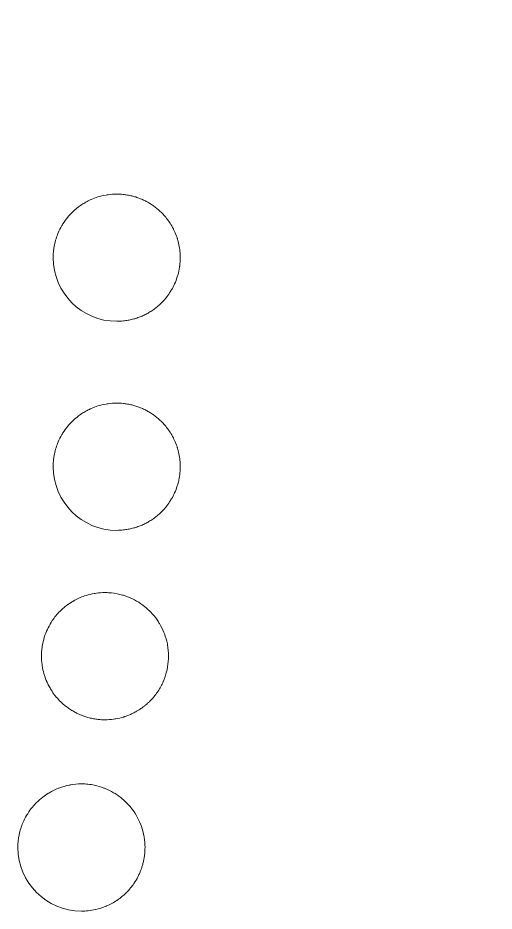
# Model space of a CAD drawing. Header units: millimetres. Extents: x -416 to 1516, y -417 to 43.
# Drawn here: x 572.25 to 588.1, y -223.71 to -194 of the extents above; entities that cross this region are included whole.
import ezdxf

# ---------------------------------------------------------------- set-up
doc = ezdxf.new("R2010")
doc.units = ezdxf.units.MM
doc.header["$MEASUREMENT"] = 0
doc.layers.add('Layer 3', color=7, linetype='Continuous')

msp = doc.modelspace()

# ---------------------------------------------------------------- linework, layer by layer
at = {"layer": 'Layer 3', "lineweight": 0}
for points, knots in [([(586.084, -166.617), (586.957, -167.634), (587.668, -168.827), (587.833, -170.179), (588.1, -172.362), (586.926, -174.444), (585.697, -176.268), (579.244, -185.84), (570.182, -193.548), (559.155, -197.251), (558.834, -197.358), (558.513, -197.462), (558.191, -197.563), (558.191, -197.557), (558.191, -197.552), (558.191, -197.547), (558.235, -195.478), (558.33, -193.262), (559.566, -191.604), (560.246, -190.692), (561.21, -190.042), (562.154, -189.409), (562.164, -189.402), (562.174, -189.394), (562.184, -189.387), (562.185, -189.387), (562.186, -189.386), (562.187, -189.386), (562.37, -189.262), (562.554, -189.129), (562.738, -188.992), (562.741, -188.99), (562.744, -188.988), (562.746, -188.986), (562.773, -188.967), (562.799, -188.947), (562.825, -188.927), (562.877, -188.889), (562.928, -188.85), (562.98, -188.811), (563.124, -188.703), (563.268, -188.596), (563.413, -188.487), (563.42, -188.482), (563.427, -188.477), (563.434, -188.472), (563.499, -188.424), (563.565, -188.376), (563.63, -188.329), (563.659, -188.308), (563.687, -188.287), (563.716, -188.267), (563.773, -188.226), (563.829, -188.187), (563.886, -188.147), (563.922, -188.122), (563.958, -188.098), (563.995, -188.073), (564.047, -188.038), (564.099, -188.003), (564.152, -187.969), (564.193, -187.943), (564.234, -187.917), (564.275, -187.891), (564.325, -187.86), (564.375, -187.829), (564.426, -187.799), (564.47, -187.773), (564.514, -187.748), (564.558, -187.723), (564.607, -187.696), (564.656, -187.668), (564.706, -187.642), (564.752, -187.618), (564.799, -187.595), (564.846, -187.572), (564.894, -187.548), (564.942, -187.524), (564.991, -187.503), (565.04, -187.48), (565.09, -187.46), (565.139, -187.44), (565.187, -187.42), (565.234, -187.401), (565.282, -187.383), (565.334, -187.364), (565.387, -187.348), (565.44, -187.331), (565.487, -187.316), (565.533, -187.3), (565.58, -187.288), (565.636, -187.272), (565.694, -187.26), (565.751, -187.248), (565.796, -187.238), (565.84, -187.227), (565.884, -187.219), (565.95, -187.207), (566.016, -187.201), (566.082, -187.194), (566.12, -187.19), (566.158, -187.183), (566.196, -187.18), (566.303, -187.173), (566.411, -187.171), (566.52, -187.176), (566.63, -187.18), (566.741, -187.191), (566.853, -187.209), (567.253, -187.272), (567.666, -187.276), (568.07, -187.294), (568.07, -187.294), (568.071, -187.294), (568.071, -187.294), (568.883, -187.332), (569.696, -187.351), (570.508, -187.325), (570.595, -187.323), (570.676, -187.333), (570.753, -187.349), (571.041, -187.411), (571.36, -187.435), (571.696, -187.427), (571.696, -187.427), (571.696, -187.427), (571.696, -187.427), (571.696, -187.427), (571.696, -187.427), (571.696, -187.427), (571.696, -187.427), (571.696, -187.427), (571.697, -187.427), (571.697, -187.427), (571.697, -187.427), (571.697, -187.427), (571.697, -187.427), (571.697, -187.427), (571.697, -187.427), (571.698, -187.427), (571.699, -187.426), (571.7, -187.426), (571.862, -187.422), (572.028, -187.409), (572.195, -187.391), (572.196, -187.391), (572.196, -187.391), (572.197, -187.391), (572.197, -187.391), (572.198, -187.391), (572.199, -187.39), (572.232, -187.387), (572.264, -187.384), (572.297, -187.38), (572.299, -187.379), (572.3, -187.379), (572.301, -187.379), (572.301, -187.379), (572.302, -187.379), (572.302, -187.379), (572.465, -187.359), (572.63, -187.333), (572.796, -187.301), (572.796, -187.301), (572.797, -187.301), (572.797, -187.301), (572.799, -187.301), (572.8, -187.3), (572.801, -187.3), (572.829, -187.295), (572.856, -187.288), (572.884, -187.283), (572.887, -187.282), (572.89, -187.281), (572.893, -187.281), (572.895, -187.28), (572.896, -187.28), (572.897, -187.28), (573.05, -187.248), (573.202, -187.213), (573.354, -187.172), (573.356, -187.172), (573.357, -187.172), (573.359, -187.171), (573.363, -187.17), (573.367, -187.169), (573.371, -187.168), (573.388, -187.164), (573.404, -187.16), (573.421, -187.155), (573.423, -187.155), (573.425, -187.154), (573.427, -187.154), (573.428, -187.154), (573.429, -187.153), (573.429, -187.153), (573.593, -187.108), (573.756, -187.057), (573.916, -187.003), (573.918, -187.003), (573.919, -187.002), (573.92, -187.002), (573.923, -187.001), (573.926, -187), (573.929, -186.999), (573.961, -186.988), (573.993, -186.977), (574.025, -186.966), (574.029, -186.964), (574.033, -186.963), (574.036, -186.962), (574.038, -186.961), (574.039, -186.961), (574.04, -186.96), (574.198, -186.904), (574.354, -186.846), (574.504, -186.782), (574.505, -186.782), (574.506, -186.782), (574.507, -186.781), (574.51, -186.78), (574.512, -186.779), (574.515, -186.778), (574.529, -186.772), (574.542, -186.765), (574.556, -186.759), (574.564, -186.756), (574.571, -186.753), (574.578, -186.75), (574.581, -186.749), (574.583, -186.748), (574.585, -186.746), (574.719, -186.689), (574.848, -186.629), (574.973, -186.566), (574.975, -186.565), (574.977, -186.564), (574.979, -186.563), (574.984, -186.561), (574.99, -186.558), (574.995, -186.555), (575.017, -186.544), (575.04, -186.533), (575.062, -186.522), (575.065, -186.52), (575.068, -186.519), (575.071, -186.517), (575.072, -186.517), (575.073, -186.516), (575.074, -186.516), (575.21, -186.445), (575.34, -186.372), (575.464, -186.296), (575.465, -186.296), (575.466, -186.295), (575.467, -186.295), (575.47, -186.293), (575.473, -186.291), (575.476, -186.289), (575.499, -186.275), (575.521, -186.26), (575.544, -186.246), (575.548, -186.243), (575.553, -186.241), (575.557, -186.238), (575.558, -186.237), (575.559, -186.236), (575.561, -186.235), (575.678, -186.16), (575.791, -186.084), (575.894, -186.005), (575.896, -186.003), (575.899, -186.002), (575.901, -186), (575.906, -185.996), (575.911, -185.993), (575.916, -185.99), (577.466, -184.79), (577.869, -182.608), (577.541, -180.769), (577.244, -179.103), (576.447, -177.549), (575.65, -176.072), (574.71, -174.33), (576.189, -173.827), (577.383, -172.69), (579.991, -170.207), (582.692, -167.58), (583.835, -164.165), (583.678, -164.666), (585.778, -166.261), (586.084, -166.617)], [0, 0, 0, 0, 1, 1, 1, 2, 2, 2, 3, 3, 3, 4, 4, 4, 5, 5, 5, 6, 6, 6, 7, 7, 7, 8, 8, 8, 9, 9, 9, 10, 10, 10, 11, 11, 11, 12, 12, 12, 13, 13, 13, 14, 14, 14, 15, 15, 15, 16, 16, 16, 17, 17, 17, 18, 18, 18, 19, 19, 19, 20, 20, 20, 21, 21, 21, 22, 22, 22, 23, 23, 23, 24, 24, 24, 25, 25, 25, 26, 26, 26, 27, 27, 27, 28, 28, 28, 29, 29, 29, 30, 30, 30, 31, 31, 31, 32, 32, 32, 33, 33, 33, 34, 34, 34, 35, 35, 35, 36, 36, 36, 37, 37, 37, 38, 38, 38, 39, 39, 39, 40, 40, 40, 41, 41, 41, 42, 42, 42, 43, 43, 43, 44, 44, 44, 45, 45, 45, 46, 46, 46, 47, 47, 47, 48, 48, 48, 49, 49, 49, 50, 50, 50, 51, 51, 51, 52, 52, 52, 53, 53, 53, 54, 54, 54, 55, 55, 55, 56, 56, 56, 57, 57, 57, 58, 58, 58, 59, 59, 59, 60, 60, 60, 61, 61, 61, 62, 62, 62, 63, 63, 63, 64, 64, 64, 65, 65, 65, 66, 66, 66, 67, 67, 67, 68, 68, 68, 69, 69, 69, 70, 70, 70, 71, 71, 71, 72, 72, 72, 73, 73, 73, 74, 74, 74, 75, 75, 75, 76, 76, 76, 77, 77, 77, 78, 78, 78, 79, 79, 79, 80, 80, 80, 81, 81, 81, 82, 82, 82, 83, 83, 83, 84, 84, 84, 85, 85, 85, 86, 86, 86, 87, 87, 87, 88, 88, 88, 89, 89, 89, 90, 90, 90, 91, 91, 91, 92, 92, 92, 93, 93, 93, 94, 94, 94, 95, 95, 95, 96, 96, 96, 97, 97, 97, 97]), ([(577.635, -202.251), (577.633, -202.266), (577.63, -202.28), (577.628, -202.295), (577.614, -202.382), (577.597, -202.468), (577.573, -202.552), (577.561, -202.594), (577.548, -202.635), (577.533, -202.676), (577.507, -202.751), (577.476, -202.824), (577.442, -202.895), (577.409, -202.963), (577.373, -203.028), (577.333, -203.092), (577.333, -203.093), (577.332, -203.095), (577.331, -203.096), (577.291, -203.16), (577.248, -203.221), (577.202, -203.28), (577.188, -203.298), (577.174, -203.317), (577.159, -203.335), (577.112, -203.39), (577.063, -203.443), (577.011, -203.493), (577.001, -203.503), (576.99, -203.512), (576.98, -203.521), (576.938, -203.561), (576.894, -203.599), (576.849, -203.635), (576.833, -203.647), (576.816, -203.659), (576.8, -203.671), (576.759, -203.702), (576.716, -203.732), (576.672, -203.76), (576.652, -203.773), (576.632, -203.785), (576.612, -203.797), (576.57, -203.821), (576.527, -203.845), (576.483, -203.867), (576.46, -203.878), (576.437, -203.889), (576.414, -203.9), (576.371, -203.92), (576.327, -203.938), (576.282, -203.954), (576.257, -203.964), (576.232, -203.973), (576.207, -203.982), (576.161, -203.997), (576.115, -204.01), (576.068, -204.022), (576.043, -204.029), (576.017, -204.036), (575.991, -204.042), (575.94, -204.053), (575.889, -204.061), (575.837, -204.068), (575.814, -204.071), (575.791, -204.076), (575.768, -204.079), (575.692, -204.087), (575.616, -204.091), (575.539, -204.091), (574.37, -204.091), (573.423, -203.144), (573.423, -201.975), (573.423, -201.829), (573.437, -201.686), (573.466, -201.548), (573.494, -201.411), (573.535, -201.278), (573.589, -201.151), (573.625, -201.067), (573.668, -200.986), (573.714, -200.907), (573.725, -200.888), (573.737, -200.869), (573.749, -200.85), (573.797, -200.773), (573.848, -200.698), (573.906, -200.629), (573.949, -200.576), (573.995, -200.526), (574.043, -200.478), (574.098, -200.423), (574.158, -200.371), (574.219, -200.321), (574.234, -200.309), (574.25, -200.298), (574.266, -200.287), (574.313, -200.251), (574.362, -200.217), (574.412, -200.185), (574.432, -200.173), (574.453, -200.16), (574.473, -200.148), (574.524, -200.119), (574.576, -200.092), (574.629, -200.066), (574.648, -200.057), (574.666, -200.047), (574.686, -200.039), (574.759, -200.007), (574.833, -199.978), (574.91, -199.954), (574.998, -199.926), (575.09, -199.906), (575.183, -199.891), (575.206, -199.887), (575.228, -199.883), (575.251, -199.88), (575.345, -199.867), (575.441, -199.859), (575.539, -199.859), (575.612, -199.859), (575.684, -199.862), (575.756, -199.87), (575.778, -199.872), (575.799, -199.877), (575.821, -199.88), (575.87, -199.886), (575.919, -199.892), (575.966, -199.902), (575.992, -199.907), (576.016, -199.915), (576.041, -199.921), (576.084, -199.931), (576.128, -199.941), (576.17, -199.955), (576.194, -199.962), (576.217, -199.972), (576.241, -199.981), (576.283, -199.995), (576.325, -200.009), (576.365, -200.026), (576.388, -200.036), (576.409, -200.048), (576.431, -200.058), (576.472, -200.077), (576.512, -200.095), (576.551, -200.116), (576.569, -200.126), (576.587, -200.138), (576.605, -200.149), (576.646, -200.173), (576.687, -200.197), (576.726, -200.223), (576.743, -200.235), (576.759, -200.248), (576.776, -200.26), (576.814, -200.288), (576.853, -200.316), (576.889, -200.346), (576.906, -200.36), (576.921, -200.376), (576.938, -200.39), (576.972, -200.421), (577.007, -200.451), (577.039, -200.484), (577.042, -200.486), (577.044, -200.489), (577.047, -200.492), (577.133, -200.58), (577.212, -200.675), (577.282, -200.777), (577.285, -200.781), (577.288, -200.784), (577.29, -200.788), (577.293, -200.792), (577.295, -200.796), (577.298, -200.799), (577.303, -200.808), (577.308, -200.817), (577.313, -200.825), (577.353, -200.886), (577.389, -200.95), (577.423, -201.015), (577.437, -201.044), (577.451, -201.073), (577.464, -201.102), (577.495, -201.168), (577.521, -201.236), (577.545, -201.305), (577.548, -201.314), (577.552, -201.323), (577.555, -201.332), (577.558, -201.342), (577.56, -201.351), (577.563, -201.36), (577.566, -201.369), (577.568, -201.379), (577.57, -201.388), (577.59, -201.458), (577.607, -201.531), (577.62, -201.604), (577.626, -201.637), (577.631, -201.67), (577.635, -201.702), (577.645, -201.777), (577.651, -201.853), (577.652, -201.931), (577.653, -201.945), (577.655, -201.96), (577.655, -201.975), (577.655, -202.069), (577.647, -202.16), (577.635, -202.251)], [0, 0, 0, 0, 1, 1, 1, 2, 2, 2, 3, 3, 3, 4, 4, 4, 5, 5, 5, 6, 6, 6, 7, 7, 7, 8, 8, 8, 9, 9, 9, 10, 10, 10, 11, 11, 11, 12, 12, 12, 13, 13, 13, 14, 14, 14, 15, 15, 15, 16, 16, 16, 17, 17, 17, 18, 18, 18, 19, 19, 19, 20, 20, 20, 21, 21, 21, 22, 22, 22, 23, 23, 23, 24, 24, 24, 25, 25, 25, 26, 26, 26, 27, 27, 27, 28, 28, 28, 29, 29, 29, 30, 30, 30, 31, 31, 31, 32, 32, 32, 33, 33, 33, 34, 34, 34, 35, 35, 35, 36, 36, 36, 37, 37, 37, 38, 38, 38, 39, 39, 39, 40, 40, 40, 41, 41, 41, 42, 42, 42, 43, 43, 43, 44, 44, 44, 45, 45, 45, 46, 46, 46, 47, 47, 47, 48, 48, 48, 49, 49, 49, 50, 50, 50, 51, 51, 51, 52, 52, 52, 53, 53, 53, 54, 54, 54, 55, 55, 55, 56, 56, 56, 57, 57, 57, 58, 58, 58, 59, 59, 59, 60, 60, 60, 61, 61, 61, 62, 62, 62, 63, 63, 63, 64, 64, 64, 65, 65, 65, 66, 66, 66, 67, 67, 67, 68, 68, 68, 69, 69, 69, 70, 70, 70, 71, 71, 71, 71]), ([(577.202, -210.234), (577.188, -210.253), (577.174, -210.271), (577.159, -210.289), (577.112, -210.344), (577.063, -210.397), (577.011, -210.447), (577.001, -210.457), (576.99, -210.466), (576.98, -210.476), (576.938, -210.515), (576.894, -210.553), (576.849, -210.589), (576.833, -210.602), (576.816, -210.613), (576.8, -210.625), (576.759, -210.656), (576.716, -210.686), (576.672, -210.714), (576.652, -210.727), (576.632, -210.739), (576.612, -210.751), (576.57, -210.776), (576.527, -210.799), (576.483, -210.821), (576.46, -210.832), (576.437, -210.844), (576.414, -210.854), (576.371, -210.874), (576.327, -210.892), (576.282, -210.908), (576.257, -210.918), (576.232, -210.928), (576.207, -210.936), (576.161, -210.951), (576.115, -210.964), (576.068, -210.976), (576.043, -210.983), (576.017, -210.99), (575.991, -210.996), (575.94, -211.007), (575.889, -211.015), (575.837, -211.022), (575.814, -211.025), (575.791, -211.03), (575.768, -211.033), (575.692, -211.041), (575.616, -211.046), (575.539, -211.046), (574.37, -211.045), (573.423, -210.098), (573.423, -208.929), (573.423, -208.783), (573.437, -208.64), (573.466, -208.503), (573.494, -208.365), (573.535, -208.232), (573.589, -208.105), (573.625, -208.021), (573.668, -207.94), (573.714, -207.861), (573.725, -207.842), (573.737, -207.823), (573.749, -207.804), (573.797, -207.727), (573.848, -207.652), (573.906, -207.583), (573.949, -207.531), (573.995, -207.48), (574.043, -207.432), (574.098, -207.377), (574.158, -207.325), (574.219, -207.276), (574.234, -207.264), (574.25, -207.253), (574.266, -207.241), (574.313, -207.205), (574.362, -207.171), (574.412, -207.139), (574.432, -207.127), (574.453, -207.114), (574.473, -207.102), (574.524, -207.073), (574.576, -207.046), (574.629, -207.02), (574.648, -207.011), (574.666, -207.001), (574.686, -206.993), (574.759, -206.961), (574.833, -206.932), (574.91, -206.908), (574.998, -206.88), (575.09, -206.861), (575.183, -206.845), (575.206, -206.841), (575.228, -206.837), (575.251, -206.834), (575.345, -206.822), (575.441, -206.813), (575.539, -206.813), (575.612, -206.813), (575.684, -206.816), (575.756, -206.824), (575.778, -206.826), (575.799, -206.831), (575.821, -206.834), (575.87, -206.84), (575.919, -206.846), (575.966, -206.856), (575.992, -206.861), (576.016, -206.869), (576.041, -206.875), (576.084, -206.885), (576.128, -206.895), (576.17, -206.909), (576.194, -206.916), (576.217, -206.926), (576.241, -206.935), (576.283, -206.949), (576.325, -206.963), (576.365, -206.98), (576.388, -206.99), (576.409, -207.002), (576.431, -207.012), (576.472, -207.031), (576.512, -207.049), (576.551, -207.071), (576.569, -207.081), (576.587, -207.093), (576.605, -207.103), (576.646, -207.127), (576.687, -207.151), (576.726, -207.177), (576.743, -207.189), (576.759, -207.202), (576.776, -207.215), (576.814, -207.242), (576.853, -207.27), (576.889, -207.3), (576.906, -207.314), (576.921, -207.33), (576.938, -207.344), (576.972, -207.375), (577.007, -207.405), (577.039, -207.438), (577.042, -207.44), (577.044, -207.443), (577.047, -207.446), (577.133, -207.534), (577.212, -207.629), (577.282, -207.731), (577.285, -207.735), (577.288, -207.738), (577.29, -207.742), (577.293, -207.746), (577.295, -207.75), (577.298, -207.754), (577.303, -207.762), (577.308, -207.771), (577.313, -207.779), (577.353, -207.84), (577.389, -207.904), (577.423, -207.969), (577.437, -207.998), (577.451, -208.027), (577.464, -208.056), (577.495, -208.122), (577.521, -208.19), (577.545, -208.259), (577.548, -208.269), (577.552, -208.277), (577.555, -208.287), (577.558, -208.296), (577.56, -208.305), (577.563, -208.314), (577.566, -208.323), (577.568, -208.333), (577.57, -208.342), (577.59, -208.412), (577.607, -208.485), (577.62, -208.558), (577.626, -208.591), (577.631, -208.624), (577.635, -208.657), (577.645, -208.731), (577.651, -208.808), (577.652, -208.885), (577.653, -208.9), (577.655, -208.914), (577.655, -208.929), (577.655, -209.023), (577.647, -209.115), (577.635, -209.205), (577.633, -209.22), (577.63, -209.234), (577.628, -209.249), (577.614, -209.336), (577.597, -209.423), (577.573, -209.506), (577.561, -209.548), (577.548, -209.589), (577.533, -209.63), (577.507, -209.705), (577.476, -209.778), (577.442, -209.849), (577.409, -209.917), (577.373, -209.983), (577.333, -210.046), (577.333, -210.047), (577.332, -210.049), (577.331, -210.05), (577.291, -210.114), (577.248, -210.175), (577.202, -210.234)], [0, 0, 0, 0, 1, 1, 1, 2, 2, 2, 3, 3, 3, 4, 4, 4, 5, 5, 5, 6, 6, 6, 7, 7, 7, 8, 8, 8, 9, 9, 9, 10, 10, 10, 11, 11, 11, 12, 12, 12, 13, 13, 13, 14, 14, 14, 15, 15, 15, 16, 16, 16, 17, 17, 17, 18, 18, 18, 19, 19, 19, 20, 20, 20, 21, 21, 21, 22, 22, 22, 23, 23, 23, 24, 24, 24, 25, 25, 25, 26, 26, 26, 27, 27, 27, 28, 28, 28, 29, 29, 29, 30, 30, 30, 31, 31, 31, 32, 32, 32, 33, 33, 33, 34, 34, 34, 35, 35, 35, 36, 36, 36, 37, 37, 37, 38, 38, 38, 39, 39, 39, 40, 40, 40, 41, 41, 41, 42, 42, 42, 43, 43, 43, 44, 44, 44, 45, 45, 45, 46, 46, 46, 47, 47, 47, 48, 48, 48, 49, 49, 49, 50, 50, 50, 51, 51, 51, 52, 52, 52, 53, 53, 53, 54, 54, 54, 55, 55, 55, 56, 56, 56, 57, 57, 57, 58, 58, 58, 59, 59, 59, 60, 60, 60, 61, 61, 61, 62, 62, 62, 63, 63, 63, 64, 64, 64, 65, 65, 65, 66, 66, 66, 67, 67, 67, 68, 68, 68, 69, 69, 69, 70, 70, 70, 71, 71, 71, 71]), ([(576.477, -216.878), (576.452, -216.898), (576.425, -216.917), (576.398, -216.937), (576.362, -216.963), (576.325, -216.989), (576.287, -217.014), (576.259, -217.032), (576.23, -217.049), (576.201, -217.066), (576.16, -217.089), (576.119, -217.111), (576.076, -217.132), (576.049, -217.145), (576.021, -217.159), (575.993, -217.172), (575.932, -217.198), (575.87, -217.222), (575.806, -217.243), (575.798, -217.245), (575.791, -217.249), (575.783, -217.251), (575.78, -217.252), (575.777, -217.253), (575.775, -217.254), (575.772, -217.255), (575.769, -217.255), (575.766, -217.256), (575.682, -217.282), (575.595, -217.301), (575.507, -217.316), (575.483, -217.32), (575.458, -217.324), (575.433, -217.327), (575.34, -217.34), (575.246, -217.349), (575.15, -217.349), (575.149, -217.349), (575.149, -217.349), (575.148, -217.349), (575.07, -217.349), (574.994, -217.344), (574.919, -217.336), (574.895, -217.333), (574.871, -217.328), (574.847, -217.325), (574.796, -217.318), (574.745, -217.31), (574.696, -217.299), (574.669, -217.293), (574.643, -217.286), (574.617, -217.279), (574.571, -217.267), (574.525, -217.254), (574.48, -217.239), (574.454, -217.231), (574.429, -217.221), (574.404, -217.211), (574.359, -217.195), (574.316, -217.177), (574.273, -217.158), (574.249, -217.147), (574.226, -217.135), (574.203, -217.124), (574.183, -217.114), (574.165, -217.103), (574.145, -217.093), (574.122, -217.08), (574.098, -217.068), (574.074, -217.054), (574.054, -217.042), (574.034, -217.03), (574.014, -217.017), (573.97, -216.989), (573.928, -216.96), (573.887, -216.929), (573.87, -216.917), (573.853, -216.905), (573.837, -216.892), (573.792, -216.856), (573.749, -216.818), (573.707, -216.779), (573.697, -216.769), (573.685, -216.76), (573.675, -216.75), (573.623, -216.7), (573.574, -216.648), (573.527, -216.592), (573.512, -216.574), (573.499, -216.556), (573.484, -216.537), (573.438, -216.479), (573.395, -216.417), (573.355, -216.353), (573.354, -216.352), (573.354, -216.351), (573.353, -216.349), (573.341, -216.33), (573.331, -216.309), (573.32, -216.29), (573.294, -216.245), (573.267, -216.199), (573.244, -216.152), (573.21, -216.081), (573.179, -216.008), (573.153, -215.933), (573.139, -215.892), (573.125, -215.851), (573.113, -215.81), (573.113, -215.81), (573.113, -215.809), (573.113, -215.809), (573.09, -215.726), (573.072, -215.64), (573.058, -215.552), (573.056, -215.537), (573.054, -215.523), (573.052, -215.508), (573.039, -215.418), (573.032, -215.326), (573.032, -215.232), (573.032, -215.132), (573.04, -215.033), (573.054, -214.937), (573.056, -214.919), (573.059, -214.901), (573.062, -214.884), (573.094, -214.692), (573.151, -214.51), (573.231, -214.339), (573.238, -214.323), (573.246, -214.307), (573.254, -214.292), (573.295, -214.208), (573.341, -214.126), (573.393, -214.049), (573.469, -213.936), (573.556, -213.831), (573.652, -213.736), (573.843, -213.544), (574.071, -213.389), (574.324, -213.282), (574.388, -213.255), (574.453, -213.232), (574.519, -213.211), (574.607, -213.183), (574.699, -213.164), (574.792, -213.148), (574.815, -213.144), (574.837, -213.141), (574.86, -213.138), (574.954, -213.125), (575.05, -213.116), (575.148, -213.116), (575.157, -213.116), (575.166, -213.117), (575.175, -213.117), (575.238, -213.118), (575.302, -213.12), (575.364, -213.127), (575.364, -213.127), (575.364, -213.127), (575.364, -213.127), (575.491, -213.14), (575.613, -213.165), (575.732, -213.2), (575.741, -213.202), (575.751, -213.204), (575.76, -213.207), (575.873, -213.241), (575.981, -213.285), (576.085, -213.337), (576.098, -213.344), (576.112, -213.349), (576.125, -213.356), (576.225, -213.408), (576.319, -213.469), (576.408, -213.536), (576.423, -213.546), (576.437, -213.557), (576.451, -213.567), (576.538, -213.635), (576.618, -213.71), (576.693, -213.79), (576.706, -213.804), (576.719, -213.818), (576.731, -213.832), (576.804, -213.914), (576.87, -214.001), (576.93, -214.094), (576.939, -214.109), (576.949, -214.125), (576.958, -214.141), (577.016, -214.236), (577.067, -214.336), (577.109, -214.44), (577.115, -214.455), (577.12, -214.47), (577.125, -214.485), (577.166, -214.594), (577.2, -214.706), (577.223, -214.822), (577.225, -214.833), (577.226, -214.844), (577.228, -214.855), (577.25, -214.976), (577.263, -215.101), (577.263, -215.228), (577.263, -215.23), (577.264, -215.231), (577.264, -215.232), (577.264, -215.234), (577.263, -215.235), (577.263, -215.237), (577.263, -215.356), (577.251, -215.471), (577.232, -215.585), (577.228, -215.606), (577.226, -215.627), (577.222, -215.648), (577.222, -215.651), (577.221, -215.655), (577.22, -215.659), (577.212, -215.701), (577.2, -215.742), (577.188, -215.784), (577.182, -215.811), (577.175, -215.839), (577.167, -215.865), (577.158, -215.894), (577.147, -215.92), (577.137, -215.948), (577.124, -215.986), (577.111, -216.024), (577.095, -216.061), (577.093, -216.066), (577.09, -216.07), (577.088, -216.075), (577.039, -216.188), (576.98, -216.296), (576.913, -216.398), (576.909, -216.403), (576.907, -216.409), (576.903, -216.414), (576.902, -216.415), (576.902, -216.416), (576.901, -216.417), (576.898, -216.422), (576.894, -216.426), (576.891, -216.43), (576.821, -216.532), (576.742, -216.628), (576.656, -216.716), (576.653, -216.719), (576.65, -216.722), (576.647, -216.725), (576.641, -216.731), (576.636, -216.736), (576.63, -216.742), (576.619, -216.752), (576.607, -216.761), (576.597, -216.772), (576.558, -216.808), (576.519, -216.844), (576.477, -216.878)], [0, 0, 0, 0, 1, 1, 1, 2, 2, 2, 3, 3, 3, 4, 4, 4, 5, 5, 5, 6, 6, 6, 7, 7, 7, 8, 8, 8, 9, 9, 9, 10, 10, 10, 11, 11, 11, 12, 12, 12, 13, 13, 13, 14, 14, 14, 15, 15, 15, 16, 16, 16, 17, 17, 17, 18, 18, 18, 19, 19, 19, 20, 20, 20, 21, 21, 21, 22, 22, 22, 23, 23, 23, 24, 24, 24, 25, 25, 25, 26, 26, 26, 27, 27, 27, 28, 28, 28, 29, 29, 29, 30, 30, 30, 31, 31, 31, 32, 32, 32, 33, 33, 33, 34, 34, 34, 35, 35, 35, 36, 36, 36, 37, 37, 37, 38, 38, 38, 39, 39, 39, 40, 40, 40, 41, 41, 41, 42, 42, 42, 43, 43, 43, 44, 44, 44, 45, 45, 45, 46, 46, 46, 47, 47, 47, 48, 48, 48, 49, 49, 49, 50, 50, 50, 51, 51, 51, 52, 52, 52, 53, 53, 53, 54, 54, 54, 55, 55, 55, 56, 56, 56, 57, 57, 57, 58, 58, 58, 59, 59, 59, 60, 60, 60, 61, 61, 61, 62, 62, 62, 63, 63, 63, 64, 64, 64, 65, 65, 65, 66, 66, 66, 67, 67, 67, 68, 68, 68, 69, 69, 69, 70, 70, 70, 71, 71, 71, 72, 72, 72, 73, 73, 73, 74, 74, 74, 75, 75, 75, 76, 76, 76, 77, 77, 77, 78, 78, 78, 79, 79, 79, 80, 80, 80, 81, 81, 81, 82, 82, 82, 83, 83, 83, 84, 84, 84, 85, 85, 85, 86, 86, 86, 87, 87, 87, 88, 88, 88, 88]), ([(574.838, -223.659), (574.835, -223.66), (574.833, -223.66), (574.83, -223.661), (574.752, -223.679), (574.673, -223.693), (574.592, -223.702), (574.591, -223.702), (574.59, -223.702), (574.59, -223.702), (574.517, -223.71), (574.443, -223.714), (574.368, -223.714), (574.367, -223.714), (574.366, -223.714), (574.365, -223.714), (573.196, -223.714), (572.249, -222.766), (572.249, -221.598), (572.249, -221.452), (572.264, -221.309), (572.292, -221.171), (572.32, -221.033), (572.362, -220.9), (572.415, -220.774), (572.451, -220.689), (572.494, -220.609), (572.54, -220.53), (572.551, -220.511), (572.563, -220.492), (572.575, -220.473), (572.623, -220.396), (572.675, -220.321), (572.732, -220.251), (572.775, -220.199), (572.821, -220.149), (572.869, -220.101), (572.935, -220.035), (573.009, -219.976), (573.084, -219.919), (573.142, -219.874), (573.202, -219.832), (573.264, -219.794), (573.31, -219.766), (573.359, -219.741), (573.407, -219.717), (573.469, -219.685), (573.531, -219.653), (573.597, -219.628), (573.602, -219.626), (573.607, -219.623), (573.613, -219.621), (573.613, -219.621), (573.613, -219.621), (573.613, -219.621), (573.729, -219.577), (573.849, -219.543), (573.974, -219.519), (573.977, -219.518), (573.981, -219.518), (573.985, -219.517), (574.108, -219.494), (574.235, -219.481), (574.365, -219.481), (574.438, -219.481), (574.51, -219.485), (574.581, -219.492), (574.652, -219.499), (574.723, -219.51), (574.792, -219.525), (574.902, -219.547), (575.007, -219.58), (575.11, -219.619), (575.125, -219.625), (575.141, -219.63), (575.157, -219.636), (575.253, -219.675), (575.346, -219.722), (575.435, -219.774), (575.452, -219.784), (575.469, -219.795), (575.486, -219.806), (575.573, -219.86), (575.657, -219.92), (575.735, -219.987), (575.748, -219.998), (575.76, -220.009), (575.772, -220.02), (575.851, -220.091), (575.927, -220.167), (575.995, -220.249), (575.997, -220.251), (575.998, -220.253), (576, -220.255), (576.067, -220.337), (576.127, -220.425), (576.182, -220.517), (576.19, -220.532), (576.2, -220.546), (576.208, -220.561), (576.259, -220.65), (576.302, -220.744), (576.339, -220.841), (576.346, -220.861), (576.354, -220.88), (576.361, -220.9), (576.395, -220.998), (576.423, -221.1), (576.443, -221.204), (576.446, -221.222), (576.448, -221.24), (576.451, -221.257), (576.469, -221.367), (576.48, -221.479), (576.48, -221.593), (576.48, -221.595), (576.481, -221.596), (576.481, -221.598), (576.481, -221.627), (576.477, -221.656), (576.476, -221.686), (576.475, -221.735), (576.472, -221.784), (576.467, -221.832), (576.463, -221.871), (576.456, -221.91), (576.449, -221.949), (576.443, -221.989), (576.435, -222.029), (576.426, -222.068), (576.417, -222.107), (576.408, -222.146), (576.397, -222.184), (576.386, -222.222), (576.373, -222.259), (576.36, -222.297), (576.347, -222.333), (576.335, -222.37), (576.32, -222.405), (576.302, -222.448), (576.282, -222.49), (576.262, -222.531), (576.256, -222.543), (576.25, -222.556), (576.244, -222.569), (576.205, -222.643), (576.163, -222.716), (576.116, -222.786), (576.113, -222.789), (576.111, -222.792), (576.108, -222.796), (576.038, -222.897), (575.96, -222.993), (575.873, -223.081), (575.869, -223.085), (575.865, -223.09), (575.861, -223.094), (575.857, -223.098), (575.853, -223.101), (575.85, -223.104), (575.76, -223.192), (575.664, -223.272), (575.56, -223.344), (575.552, -223.349), (575.545, -223.354), (575.538, -223.359), (575.431, -223.43), (575.317, -223.492), (575.198, -223.543), (575.195, -223.544), (575.192, -223.546), (575.188, -223.548), (575.188, -223.548), (575.188, -223.548), (575.188, -223.548), (575.186, -223.549), (575.183, -223.549), (575.181, -223.55), (575.071, -223.596), (574.956, -223.632), (574.838, -223.659)], [0, 0, 0, 0, 1, 1, 1, 2, 2, 2, 3, 3, 3, 4, 4, 4, 5, 5, 5, 6, 6, 6, 7, 7, 7, 8, 8, 8, 9, 9, 9, 10, 10, 10, 11, 11, 11, 12, 12, 12, 13, 13, 13, 14, 14, 14, 15, 15, 15, 16, 16, 16, 17, 17, 17, 18, 18, 18, 19, 19, 19, 20, 20, 20, 21, 21, 21, 22, 22, 22, 23, 23, 23, 24, 24, 24, 25, 25, 25, 26, 26, 26, 27, 27, 27, 28, 28, 28, 29, 29, 29, 30, 30, 30, 31, 31, 31, 32, 32, 32, 33, 33, 33, 34, 34, 34, 35, 35, 35, 36, 36, 36, 37, 37, 37, 38, 38, 38, 39, 39, 39, 40, 40, 40, 41, 41, 41, 42, 42, 42, 43, 43, 43, 44, 44, 44, 45, 45, 45, 46, 46, 46, 47, 47, 47, 48, 48, 48, 49, 49, 49, 50, 50, 50, 51, 51, 51, 52, 52, 52, 53, 53, 53, 54, 54, 54, 55, 55, 55, 56, 56, 56, 57, 57, 57, 58, 58, 58, 59, 59, 59, 60, 60, 60, 60])]:
    msp.add_open_spline(points, degree=3, knots=knots, dxfattribs=at)

doc.saveas('drawing.dxf')
